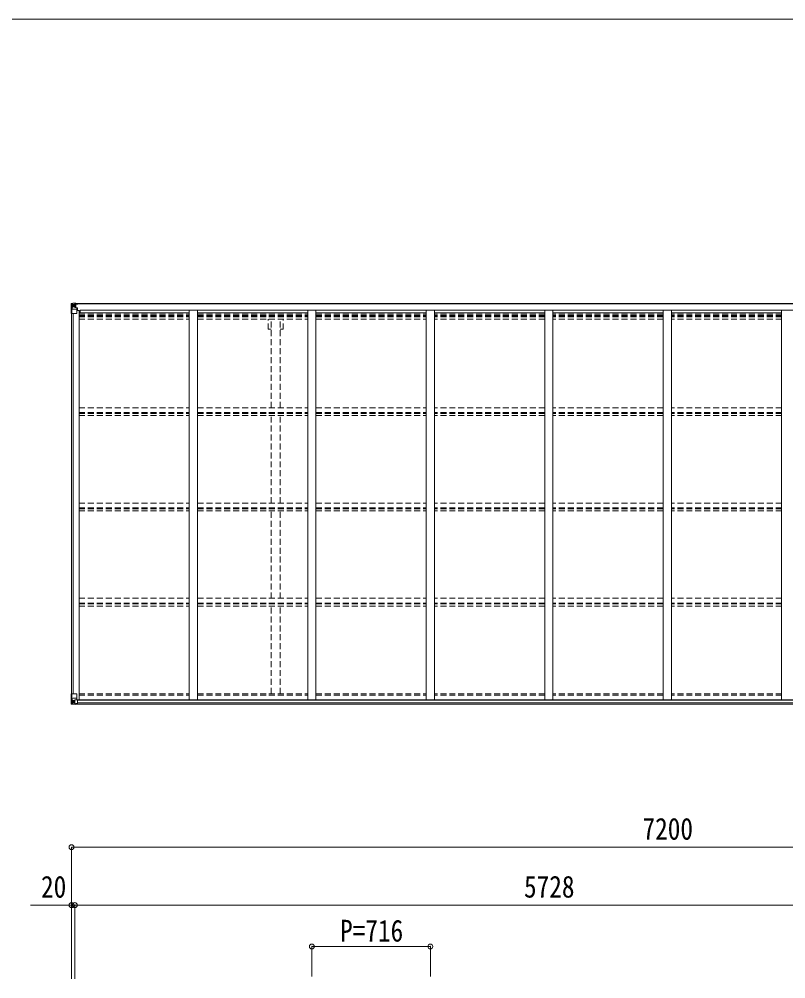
# Model space of a CAD drawing. Units: millimetres at full size, sheet at 1:30. Extents: x -8432 to 8432, y -5820 to 5820.
# Drawn here: x -589 to 4043, y 19 to 5820 of the extents above; entities that cross this region are included whole.
import ezdxf
from ezdxf.enums import TextEntityAlignment as Align

# ---------------------------------------------------------------- set-up
doc = ezdxf.new("R2010")
doc.units = ezdxf.units.MM
doc.header["$LTSCALE"] = 30
doc.header["$PDMODE"] = 32
doc.header["$PDSIZE"] = 30
doc.linetypes.add('DASHED1', pattern=[1.8, 1.2, -0.6])
for name, color, linetype, lineweight in [('0-3_ELV2', 4, 'Continuous', 9), ('0-4_TABLE1', 6, 'Continuous', 9), ('0-6_OTH_LINE', 6, 'Continuous', 9), ('F-0_240', 7, 'Continuous', 9)]:
    doc.layers.add(name, color=color, linetype=linetype, lineweight=lineweight)
doc.styles.add('ＭＳ ゴシック', font='')
doc.styles.get('ＭＳ ゴシック').set_extended_font_data('MS Gothic')

msp = doc.modelspace()

# ---------------------------------------------------------------- linework, layer by layer
at = {"layer": '0-3_ELV2'}
for p, q in [((-251.33, 4101.24), (5468.67, 4101.24)), ((-251.33, 4099.1), (5468.67, 4099.1)), ((-220.33, 4045.44), (-220.33, 4060.96)), ((-220.33, 4060.96), (5442.67, 4060.96)), ((438.17, 4060.94), (438.17, 1705.15)), ((488.17, 4060.94), (488.17, 1705.15)), ((1154.17, 4060.94), (1154.17, 1705.15)), ((1204.17, 4060.94), (1204.17, 1705.15)), ((1870.17, 4060.94), (1870.17, 1705.15)), ((1920.17, 4060.94), (1920.17, 1705.15)), ((2586.17, 4060.94), (2586.17, 1705.15)), ((2636.17, 4060.94), (2636.17, 1705.15)), ((3302.17, 4060.94), (3302.17, 1705.15)), ((3352.17, 4060.94), (3352.17, 1705.15)), ((4018.17, 4060.94), (4018.17, 1705.15)), ((-272.83, 4040.47), (-272.83, 1741.17)), ((-263.13, 4040.47), (-263.13, 1741.17)), ((-227.83, 4059.13), (-240.83, 4059.13)), ((-227.83, 4059.13), (-227.83, 1705.15)), ((-227.83, 4045.44), (438.17, 4045.44)), ((488.17, 4045.44), (1154.17, 4045.44)), ((1204.17, 4045.44), (1870.17, 4045.44)), ((2586.17, 4045.44), (1920.17, 4045.44)), ((3302.17, 4045.44), (2636.17, 4045.44)), ((4018.17, 4045.44), (3352.17, 4045.44)), ((-248.1, 1705.15), (5458.67, 1705.15)), ((-236.33, 1702.88), (5458.67, 1702.88)), ((-236.33, 1687.27), (5458.67, 1687.27)), ((-246.33, 1679.37), (5468.67, 1679.37))]:
    msp.add_line(p, q, dxfattribs=at)
at = {"layer": '0-3_ELV2', "linetype": 'DASHED1'}
for p, q in [((-227.83, 4037.05), (438.17, 4037.05)), ((-227.83, 4028.85), (438.17, 4028.85)), ((-227.83, 4024.92), (438.17, 4024.92)), ((-227.83, 4019.84), (438.17, 4019.84)), ((-227.83, 4006.83), (438.17, 4006.83)), ((488.17, 4037.05), (1154.17, 4037.05)), ((488.17, 4028.85), (1154.17, 4028.85)), ((488.17, 4024.92), (1154.17, 4024.92)), ((488.17, 4019.84), (1154.17, 4019.84)), ((488.17, 4006.83), (1154.17, 4006.83)), ((915.97, 3945.24), (915.97, 4006.83)), ((933.67, 3471.1), (933.67, 4006.83)), ((988.67, 3471.1), (988.67, 4006.83)), ((1006.37, 3945.24), (1006.37, 4006.83)), ((1204.17, 4037.05), (1870.17, 4037.05)), ((1204.17, 4028.85), (1870.17, 4028.85)), ((1204.17, 4024.92), (1870.17, 4024.92)), ((1204.17, 4019.84), (1870.17, 4019.84)), ((1204.17, 4006.83), (1870.17, 4006.83)), ((2586.17, 4037.05), (1920.17, 4037.05)), ((2586.17, 4028.85), (1920.17, 4028.85)), ((2586.17, 4024.92), (1920.17, 4024.92)), ((2586.17, 4019.84), (1920.17, 4019.84)), ((2586.17, 4006.83), (1920.17, 4006.83)), ((3302.17, 4037.05), (2636.17, 4037.05)), ((3302.17, 4028.85), (2636.17, 4028.85)), ((3302.17, 4024.92), (2636.17, 4024.92)), ((3302.17, 4019.84), (2636.17, 4019.84)), ((3302.17, 4006.83), (2636.17, 4006.83)), ((4018.17, 4037.05), (3352.17, 4037.05)), ((4018.17, 4028.85), (3352.17, 4028.85)), ((4018.17, 4024.92), (3352.17, 4024.92)), ((4018.17, 4019.84), (3352.17, 4019.84)), ((4018.17, 4006.83), (3352.17, 4006.83)), ((915.97, 3945.24), (933.67, 3945.24)), ((988.67, 3945.24), (1006.37, 3945.24)), ((-227.83, 3471.1), (438.14, 3471.1)), ((-227.83, 3441.36), (438.14, 3441.36)), ((-227.83, 3436.81), (438.14, 3436.81)), ((-227.83, 3423.8), (438.14, 3423.8)), ((488.17, 3471.1), (1154.14, 3471.1)), ((488.17, 3441.36), (1154.14, 3441.36)), ((488.17, 3436.81), (1154.14, 3436.81)), ((488.17, 3423.8), (1154.14, 3423.8)), ((933.67, 2894.89), (933.67, 3423.8)), ((988.67, 2894.89), (988.67, 3423.8)), ((1204.17, 3471.1), (1870.14, 3471.1)), ((1204.17, 3441.36), (1870.14, 3441.36)), ((1204.17, 3436.81), (1870.14, 3436.81)), ((1204.17, 3423.8), (1870.14, 3423.8)), ((2586.17, 3471.1), (1920.17, 3471.1)), ((2586.17, 3441.36), (1920.17, 3441.36)), ((2586.17, 3436.81), (1920.17, 3436.81)), ((2586.17, 3423.8), (1920.17, 3423.8)), ((3302.17, 3471.1), (2636.17, 3471.1)), ((3302.17, 3441.36), (2636.17, 3441.36)), ((3302.17, 3436.81), (2636.17, 3436.81)), ((3302.17, 3423.8), (2636.17, 3423.8)), ((4018.14, 3471.1), (3352.17, 3471.1)), ((4018.14, 3441.36), (3352.17, 3441.36)), ((4018.14, 3436.81), (3352.17, 3436.81)), ((4018.14, 3423.8), (3352.17, 3423.8)), ((-227.83, 2895.02), (438.14, 2895.02)), ((-227.83, 2865.28), (438.14, 2865.28)), ((-227.83, 2860.74), (438.14, 2860.74)), ((-227.83, 2847.72), (438.14, 2847.72)), ((488.17, 2895.02), (1154.14, 2895.02)), ((488.17, 2865.28), (1154.14, 2865.28)), ((488.17, 2860.74), (1154.14, 2860.74)), ((488.17, 2847.72), (1154.14, 2847.72)), ((933.67, 2318.82), (933.67, 2846.53)), ((988.67, 2318.82), (988.67, 2846.53)), ((1204.17, 2895.02), (1870.14, 2895.02)), ((1204.17, 2865.28), (1870.14, 2865.28)), ((1204.17, 2860.74), (1870.14, 2860.74)), ((1204.17, 2847.72), (1870.14, 2847.72)), ((2586.17, 2895.02), (1920.17, 2895.02)), ((2586.17, 2865.28), (1920.17, 2865.28)), ((2586.17, 2860.74), (1920.17, 2860.74)), ((2586.17, 2847.72), (1920.17, 2847.72)), ((3302.17, 2895.02), (2636.17, 2895.02)), ((3302.17, 2865.28), (2636.17, 2865.28)), ((3302.17, 2860.74), (2636.17, 2860.74)), ((3302.17, 2847.72), (2636.17, 2847.72)), ((4018.14, 2895.02), (3352.17, 2895.02)), ((4018.14, 2865.28), (3352.17, 2865.28)), ((4018.14, 2860.74), (3352.17, 2860.74)), ((4018.14, 2847.72), (3352.17, 2847.72)), ((-227.83, 2318.94), (438.14, 2318.94)), ((-227.83, 2289.21), (438.14, 2289.21)), ((-227.83, 2284.66), (438.14, 2284.66)), ((-227.83, 2271.65), (438.14, 2271.65)), ((488.17, 2318.94), (1154.14, 2318.94)), ((488.17, 2289.21), (1154.14, 2289.21)), ((488.17, 2284.66), (1154.14, 2284.66)), ((488.17, 2271.65), (1154.14, 2271.65)), ((933.67, 1741.32), (933.67, 2270.45)), ((988.67, 1741.32), (988.67, 2270.45)), ((1204.17, 2318.94), (1870.14, 2318.94)), ((1204.17, 2289.21), (1870.14, 2289.21)), ((1204.17, 2284.66), (1870.14, 2284.66)), ((1204.17, 2271.65), (1870.14, 2271.65)), ((2586.17, 2318.94), (1920.17, 2318.94)), ((2586.17, 2289.21), (1920.17, 2289.21)), ((2586.17, 2284.66), (1920.17, 2284.66)), ((2586.17, 2271.65), (1920.17, 2271.65)), ((3302.17, 2318.94), (2636.17, 2318.94)), ((3302.17, 2289.21), (2636.17, 2289.21)), ((3302.17, 2284.66), (2636.17, 2284.66)), ((3302.17, 2271.65), (2636.17, 2271.65)), ((4018.14, 2318.94), (3352.17, 2318.94)), ((4018.14, 2289.21), (3352.17, 2289.21)), ((4018.14, 2284.66), (3352.17, 2284.66)), ((4018.14, 2271.65), (3352.17, 2271.65)), ((-227.83, 1741.32), (438.17, 1741.32)), ((488.17, 1741.32), (1154.17, 1741.32)), ((1204.17, 1741.32), (1870.17, 1741.32)), ((2586.17, 1741.32), (1920.17, 1741.32)), ((3302.17, 1741.32), (2636.17, 1741.32)), ((4018.17, 1741.32), (3352.17, 1741.32)), ((-227.83, 1732.97), (438.17, 1732.97)), ((488.17, 1732.97), (1154.17, 1732.97)), ((1204.17, 1732.97), (1870.17, 1732.97)), ((2586.17, 1732.97), (1920.17, 1732.97)), ((3302.17, 1732.97), (2636.17, 1732.97)), ((4018.17, 1732.97), (3352.17, 1732.97))]:
    msp.add_line(p, q, dxfattribs=at)
at = {"layer": '0-4_TABLE1'}
for p, q in [((-274.83, 4101.18), (-274.83, 4040.47)), ((-246.33, 4103.87), (-273.89, 4102.18)), ((-273.89, 4102.14), (-273.89, 4102.18)), ((-264.92, 4102.57), (-272.85, 4102.1)), ((-271.99, 4101.13), (-271.99, 4101.06)), ((-271.99, 4040.47), (-271.99, 4101.06)), ((-271.44, 4067.35), (-267.3, 4079.44)), ((-271.44, 4067.35), (-264.83, 4067.14)), ((-268.02, 4097.68), (-270.75, 4101.35)), ((-267.16, 4094.18), (-264.83, 4094.23)), ((-267.16, 4080.7), (-267.16, 4094.18)), ((-264.83, 4080.67), (-267.16, 4080.7)), ((-252.83, 4103.36), (-264.83, 4102.58)), ((-251.33, 4094.23), (-264.83, 4094.23)), ((-251.33, 4080.67), (-264.83, 4080.67)), ((-264.83, 4080.67), (-264.83, 4080.67)), ((-264.83, 4067.14), (-240.83, 4067.14)), ((-259.35, 4087.03), (-259.35, 4086.07)), ((-252.83, 4077.38), (-252.83, 4103.47)), ((-252.83, 4102.59), (-246.33, 4102.99)), ((-251.33, 4097.77), (-252.83, 4097.77)), ((-252.01, 4077.12), (-241.66, 4075.46)), ((-252.01, 4076.48), (-252.01, 4077.12)), ((-241.66, 4074.83), (-252.01, 4076.48)), ((-246.33, 4102.06), (-251.33, 4101.97)), ((-242.83, 4097.41), (-251.33, 4097.41)), ((-247.33, 4092.48), (-251.33, 4092.48)), ((-247.33, 4084.27), (-251.33, 4084.27)), ((-251.22, 4096.11), (-247.33, 4096.11)), ((-250.84, 4096.48), (-240.83, 4096.56)), ((-250.84, 4096.31), (-250.84, 4096.48)), ((-235.83, 4096.44), (-250.84, 4096.31)), ((-250.83, 4098.43), (-250.83, 4096.48)), ((-242.83, 4098.43), (-250.83, 4098.43)), ((-242.83, 4098.41), (-250.83, 4098.41)), ((-247.33, 4076.37), (-247.33, 4096.34)), ((-246.33, 4101.24), (-246.33, 4103.87)), ((-242.83, 4097.41), (-242.83, 4099.1)), ((-241.66, 4075.46), (-241.66, 4074.83)), ((-241.38, 4075.39), (-236.33, 4075.34)), ((-241.33, 4101.67), (-241.33, 4101.24)), ((-241.03, 4101.67), (-241.33, 4101.67)), ((-241.03, 4101.67), (-239.34, 4101.24)), ((-240.83, 4098.17), (-234.83, 4098.17)), ((-240.83, 4041.47), (-240.83, 4074.57)), ((-236.33, 4073.62), (-240.83, 4073.6)), ((-236.33, 4063.47), (-240.83, 4063.47)), ((-237.33, 4075.35), (-237.33, 4073.62)), ((-236.33, 4059.13), (-236.33, 4075.34)), ((-235.83, 4099.1), (-235.83, 4098.17)), ((-234.83, 4096.49), (-234.83, 4099.1)), ((-274.83, 4040.47), (-241.83, 4040.47)), ((-274.83, 1741.17), (-241.83, 1741.17)), ((-274.83, 1680.46), (-274.83, 1741.17)), ((-271.99, 1741.17), (-271.99, 1680.58)), ((-271.44, 1714.29), (-264.83, 1714.5)), ((-271.44, 1714.29), (-267.3, 1702.2)), ((-268.02, 1683.96), (-270.75, 1680.29)), ((-264.83, 1700.97), (-267.16, 1700.94)), ((-267.16, 1700.94), (-267.16, 1687.46)), ((-267.16, 1687.46), (-264.83, 1687.41)), ((-264.83, 1714.5), (-240.83, 1714.5)), ((-264.83, 1700.97), (-264.83, 1700.97)), ((-252.83, 1700.97), (-264.83, 1700.97)), ((-264.83, 1687.41), (-252.83, 1687.41)), ((-260.31, 1694.61), (-260.31, 1695.57)), ((-252.83, 1704.95), (-246.33, 1704.95)), ((-252.83, 1704.95), (-252.83, 1678.17)), ((-241.66, 1706.81), (-252.01, 1705.16)), ((-252.01, 1705.16), (-252.01, 1704.95)), ((-249.31, 1704.95), (-241.66, 1706.18)), ((-246.33, 1704.95), (-237.33, 1704.92)), ((-246.33, 1677.77), (-246.33, 1683.71)), ((-237.33, 1683.14), (-246.33, 1683.09)), ((-241.66, 1706.18), (-241.66, 1706.81)), ((-240.83, 1740.17), (-240.83, 1707.07)), ((-236.33, 1704.01), (-236.33, 1683.86)), ((-273.89, 1679.5), (-273.89, 1679.45)), ((-264.92, 1679.07), (-272.85, 1679.54)), ((-271.99, 1680.51), (-271.99, 1680.58)), ((-252.83, 1678.28), (-264.83, 1679.06))]:
    msp.add_line(p, q, dxfattribs=at)
for points in [[(-261.27, 4087.99), (-262.23, 4087.99), (-262.23, 4088.95), (-261.27, 4088.95)], [(-260.31, 4089.91), (-260.31, 4090.87), (-259.35, 4090.87), (-259.35, 4089.91)], [(-259.35, 4086.07), (-260.31, 4086.07), (-260.31, 4087.03)], [(-258.39, 4088.95), (-257.43, 4088.95), (-257.43, 4087.99), (-258.39, 4087.99)], [(-246.33, 4102.47), (-251.33, 4102.47), (-251.33, 4077.01)], [(-240.83, 4098.17), (-240.83, 4096.55), (-234.83, 4096.61)], [(-261.27, 1692.69), (-262.23, 1692.69), (-262.23, 1693.65), (-261.27, 1693.65)], [(-260.31, 1695.57), (-259.35, 1695.57), (-259.35, 1694.61)], [(-259.35, 1691.73), (-259.35, 1690.77), (-260.31, 1690.77), (-260.31, 1691.73)], [(-258.39, 1693.65), (-257.43, 1693.65), (-257.43, 1692.69), (-258.39, 1692.69)], [(-236.33, 1683.86), (-236.34, 1683.75), (-246.33, 1683.71)], [(-273.89, 1679.45), (-264.83, 1678.9), (-246.33, 1677.77)]]:
    msp.add_lwpolyline(points, dxfattribs=at)
for centre in [(-259.83, 4088.47), (-259.83, 1693.17)]:
    msp.add_circle(centre, 5.3, dxfattribs=at)
for centre, radius, start, end in [((-273.83, 4101.19), 1, 93.50017, 180.00079), ((-273.83, 4101.18), 0.999, 93.4424, 179.95083), ((-273.83, 4101.14), 0.999, 93.4424, 179.95083), ((-272.68, 4114.79), 12.7, 269.24466, 275.10311), ((-270.71, 4101.18), 1.28, 131.17831, 182.45895), ((-261.27, 4089.91), 0.96, 270, 0), ((-261.27, 4087.03), 0.96, 0, 90), ((-258.39, 4089.91), 0.96, 180, 270), ((-258.39, 4087.03), 0.96, 90, 180), ((-251.9, 4078.05), 0.937, 182.32209, 263.26766), ((-251.9, 4077.41), 0.937, 182.32209, 263.26766), ((-250.83, 4098.93), 0.5, 179.99802, 269.99691), ((-250.83, 4098.91), 0.5, 180.00109, 270.00109), ((-250.83, 4095.98), 0.5, 90.52895, 180.04464), ((-250.82, 4095.8), 0.513, 91.88028, 181.04707), ((-241.77, 4074.53), 0.937, 2.32209, 83.26766), ((-241.77, 4073.9), 0.937, 2.32209, 83.26766), ((-235.69, 4104.13), 7.69, 268.96999, 276.43426), ((-241.83, 4041.47), 1, 270, 0), ((-241.83, 1740.17), 1, 0, 90), ((-261.27, 1694.61), 0.96, 270, 0), ((-261.27, 1691.73), 0.96, 0, 90), ((-258.39, 1694.61), 0.96, 180, 270), ((-258.39, 1691.73), 0.96, 90, 180), ((-251.9, 1704.23), 0.937, 96.73234, 129.06602), ((-241.77, 1707.74), 0.937, 276.73234, 357.67791), ((-241.77, 1707.11), 0.937, 276.73234, 357.67791), ((-273.83, 1680.5), 0.999, 180.04917, 266.5576), ((-273.83, 1680.46), 0.999, 180.04917, 266.5576), ((-273.83, 1680.45), 1, 179.99921, 266.49983), ((-272.68, 1666.85), 12.7, 84.89689, 90.75534), ((-270.71, 1680.46), 1.28, 177.54105, 228.82169)]:
    msp.add_arc(centre, radius, start, end, dxfattribs=at)
for centre, major_axis, ratio, start_param, end_param in [((-72.89, 4114.5), (201, 12.36), 0.060933, 3.1373463, 3.1378449), ((-271.89, 4102.26), (2, 0.12), 0.060933, 3.1378449, 4.2119296), ((-270.72, 4069.7), (0.85, 2.32), 0.403757, 2.3087461, 3.2744049), ((-271.7, 4099.17), (-0.02, 3), 0.466854, 5.5234897, 6.1575023), ((-270.03, 4094.09), (0.03, 5), 0.573921, 4.7320603, 5.5159136), ((-268.57, 4080.73), (0, 3), 0.468246, 4.2703918, 4.7058971), ((-346.58, 4094.23), (81.75, 0), 0.061163, 0, 0.0007725), ((-270.72, 1711.94), (0.85, -2.32), 0.403757, 3.0087805, 3.9744392), ((-270.03, 1687.55), (0.03, -5), 0.573921, 0.7672717, 1.551125), ((-268.57, 1700.91), (0, -3), 0.468246, 1.5772882, 2.0127935), ((-346.58, 1687.41), (81.75, 0), 0.061163, 6.2824128, 6.2831853), ((-237.33, 1704.01), (1, -0.021), 0.906239, 0.0187047, 1.589501), ((-237.33, 1683.85), (1, 0.012), 0.707053, 4.7036637, 6.124411), ((-271.89, 1679.38), (2, -0.12), 0.060933, 2.0712557, 3.1453404), ((-72.89, 1667.14), (201, -12.36), 0.060933, 3.1453404, 3.145839), ((-271.7, 1682.47), (-0.02, -3), 0.466854, 0.125683, 0.7596956)]:
    msp.add_ellipse(centre, major_axis=major_axis, ratio=ratio, start_param=start_param, end_param=end_param, dxfattribs=at)
at = {"layer": '0-6_OTH_LINE'}
for p, q in [((-272.83, 814.13), (-272.83, 21.48)), ((-272.83, 814.13), (6927.17, 814.13)), ((-272.83, 464.13), (-272.83, 18.71)), ((-272.83, 464.13), (-252.83, 464.13)), ((-252.83, 464.13), (-252.83, 18.71)), ((-252.83, 464.13), (5475.17, 464.13)), ((1179.17, 214.13), (1179.17, 31.67)), ((1179.17, 214.13), (1895.17, 214.13)), ((1895.17, 214.13), (1895.17, 31.67))]:
    msp.add_line(p, q, dxfattribs=at)
at = {"layer": '0-6_OTH_LINE', "lineweight": 18}
msp.add_line((-272.83, 464.13), (-521.67, 464.13), dxfattribs=at)
at = {"layer": '0-6_OTH_LINE'}
for p in [(-272.83, 814.13), (-272.83, 464.13), (-252.83, 464.13), (1179.17, 214.13), (1895.17, 214.13)]:
    msp.add_point(p, dxfattribs=at)
at = {"layer": 'F-0_240', "color": 5}
msp.add_line((-8432.06, 5820), (8007.94, 5820), dxfattribs=at)

# ---------------------------------------------------------------- texts
at = {"layer": '0-6_OTH_LINE', "color": 7, "style": 'ＭＳ ゴシック', "width": 0.85}
for s, p in [('7200', (3177.17, 820.13)), ('20', (-457.42, 469.75)), ('5728', (2461.17, 470.13)), ('P=716', (1349.67, 204.13))]:
    msp.add_text(s, height=132, dxfattribs=at).set_placement(p, align=Align.BOTTOM_LEFT)

doc.saveas('drawing.dxf')
